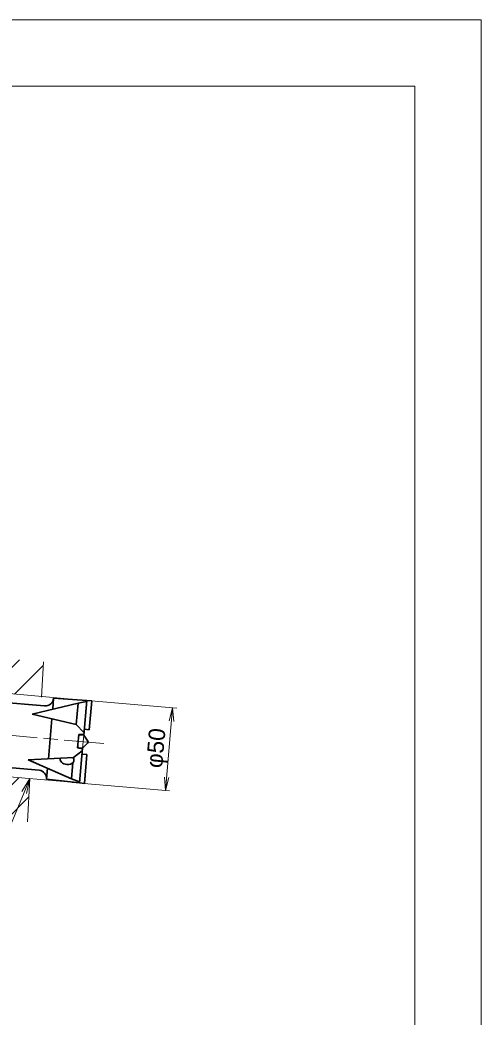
# Model space of a CAD drawing. Units: millimetres at full size, sheet at 1:2.5; details may follow other scales. Extents: x 6248 to 7928, y -9 to 1194.
# Drawn here: x 7649 to 7928, y 592 to 1194 of the extents above; entities that cross this region are included whole.
import ezdxf
from ezdxf.enums import TextEntityAlignment as Align

# ---------------------------------------------------------------- set-up
doc = ezdxf.new("R2010")
doc.units = ezdxf.units.MM
doc.header["$LTSCALE"] = 2.5
doc.linetypes.add('CHAIN', pattern=[18.5, 12, -1.5, 3.5, -1.5])
doc.linetypes.add('DASHED_SPACED', pattern=[12, 6, -6])
for name, color, linetype, lineweight in [('2細い実線', 3, 'Continuous', 20), ('4中心線', 1, 'CHAIN', 15), ('6寸法線', 4, 'Continuous', 15), ('7枠', 7, 'Continuous', 13), ('外形線', 7, 'Continuous', 35), ('細い実線', 3, 'Continuous', 20), ('隠れ線', 2, 'DASHED_SPACED', 13)]:
    doc.layers.add(name, color=color, linetype=linetype, lineweight=lineweight)
doc.styles.add('ＭＳ Ｐゴシック', font='')
doc.styles.get('ＭＳ Ｐゴシック').set_extended_font_data('MS PGothic')
pattern_1 = [(45, (4282.73, 4.633), (-8.83883, 8.83883), [])]

# ---------------------------------------------------------------- blocks, each defined once
blk = doc.blocks.new('open_arrow')
at = {"color": 0, "linetype": 'Continuous', "lineweight": -2}
blk.add_lwpolyline([(7.5, 1.25), (0, 0), (7.5, -1.25)], dxfattribs=at)

msp = doc.modelspace()

# ---------------------------------------------------------------- hatches: boundary and pattern name
at = {"layer": '細い実線'}
h = msp.add_hatch(dxfattribs=at)
h.set_pattern_fill('USER', color=256, style=0, pattern_type=2)
h.set_pattern_definition(pattern_1)
h.paths.add_polyline_path([(7298.899, 837.35), (7297.179, 817.622), (7662.396, 785.67), (7663.519, 806.515)])
h = msp.add_hatch(dxfattribs=at)
h.set_pattern_fill('USER', color=256, style=0, pattern_type=2)
h.set_pattern_definition(pattern_1)
h.paths.add_polyline_path([(7292.836, 767.811), (7290.565, 741.766), (7653.926, 709.976), (7655.428, 736.088)])

# ---------------------------------------------------------------- linework, layer by layer
at = {"layer": '2細い実線'}
for p, q in [((7682.729, 783.891), (7297.201, 817.62)), ((7678.371, 734.081), (7292.843, 767.81))]:
    msp.add_line(p, q, dxfattribs=at)
at = {"layer": '4中心線'}
msp.add_line((6662.439, 848.059), (7699.943, 757.289), dxfattribs=at)
at = {"layer": '6寸法線'}
for p, q in [((7685.259, 783.669), (7744.077, 778.523)), ((7741.547, 778.745), (7737.189, 728.935)), ((7680.901, 733.86), (7739.72, 728.714))]:
    msp.add_line(p, q, dxfattribs=at)
msp.add_lwpolyline([(7655.428, 736.088), (7651.946, 727.789), (7626.564, 667.294), (7612.764, 667.294)], dxfattribs=at)
at = {"layer": '7枠'}
for p, q in [((6247.645, 1193.67), (7927.645, 1193.67)), ((7927.645, 1193.67), (7927.645, 5.67)), ((6287.645, 1153.67), (7887.645, 1153.67)), ((7887.645, 1153.67), (7887.645, 45.67))]:
    msp.add_line(p, q, dxfattribs=at)
at = {"layer": '外形線'}
for p, q in [((7664.318, 779.981), (7625.833, 783.342)), ((7669.735, 784.526), (7669.154, 777.896)), ((7689.702, 783.282), (7669.735, 784.527)), ((7689.649, 782.671), (7684.539, 781.638)), ((7689.702, 783.281), (7687.872, 762.361)), ((7692.691, 783.02), (7689.702, 783.281)), ((7692.691, 783.02), (7691.165, 765.587)), ((7684.539, 781.638), (7656.847, 774.902)), ((7684.539, 781.638), (7683.414, 768.774)), ((7683.414, 768.774), (7656.847, 774.902)), ((7668.654, 772.178), (7667.599, 760.12)), ((7683.414, 768.774), (7688.003, 763.856)), ((7691.165, 765.587), (7688.177, 765.848)), ((7666.544, 748.061), (7667.599, 760.12)), ((7684.883, 762.623), (7684.186, 754.653)), ((7684.883, 762.623), (7687.894, 762.61)), ((7687.872, 762.361), (7685.879, 762.536)), ((7687.872, 762.361), (7690.34, 758.768)), ((7681.671, 748.85), (7687.044, 752.897)), ((7684.186, 754.653), (7687.153, 754.143)), ((7687.175, 754.392), (7685.182, 754.566)), ((7687.174, 754.392), (7685.344, 733.472)), ((7687.175, 754.392), (7690.229, 757.502)), ((7681.671, 748.85), (7654.443, 747.429)), ((7680.545, 735.987), (7654.443, 747.429)), ((7680.545, 735.987), (7681.408, 745.843)), ((7681.638, 748.475), (7681.671, 748.85)), ((7689.858, 750.644), (7686.869, 750.905)), ((7689.858, 750.644), (7688.333, 733.21)), ((7660.919, 741.13), (7622.518, 744.489)), ((7665.464, 735.713), (7666.044, 742.344)), ((7685.344, 733.472), (7665.464, 735.713)), ((7685.398, 734.082), (7680.545, 735.987)), ((7688.333, 733.21), (7685.344, 733.472))]:
    msp.add_line(p, q, dxfattribs=at)
for centre, radius, start, end in [((7664.754, 784.962), 5, 265, 355), ((7685.792, 761.539), 1, 85, 175), ((7689.516, 758.202), 1, 315.51384, 34.48643), ((7685.269, 755.562), 1, 175, 265), ((7660.483, 736.149), 5, 355, 85)]:
    msp.add_arc(centre, radius, start, end, dxfattribs=at)
for major_axis, ratio, start_param, end_param in [((4.329, -0.379), 0.65093, 2.9237833, 4.712389), ((3.943, -0.345), 0.714598, 4.712389, 6.9089501)]:
    msp.add_ellipse((7678.036, 747.464), major_axis=major_axis, ratio=ratio, start_param=start_param, end_param=end_param, dxfattribs=at)
at = {"layer": '細い実線'}
for p, q in [((7663.519, 806.515), (7662.373, 785.255)), ((7655.428, 736.088), (7653.926, 709.976))]:
    msp.add_line(p, q, dxfattribs=at)
at = {"layer": '隠れ線'}
msp.add_line((7687.872, 762.361), (7687.174, 754.392), dxfattribs=at)

# ---------------------------------------------------------------- block references
at = {"layer": '6寸法線'}
for p, xscale, yscale, rotation in [((7741.547, 778.745), 1.07, 1.07, 265), ((7655.428, 736.088), 1.2, 1.2, 247.2), ((7737.189, 728.935), 1.07, 1.07, 85)]:
    msp.add_blockref('open_arrow', p, dxfattribs=dict(at, xscale=xscale, yscale=yscale, rotation=rotation))

# ---------------------------------------------------------------- texts
at = {"layer": '6寸法線', "style": 'ＭＳ Ｐゴシック', "width": 1.05}
msp.add_text('φ50', height=9.897, rotation=85, dxfattribs=at).set_placement((7731.293, 754.546), align=Align.MIDDLE_CENTER)

doc.saveas('drawing.dxf')
